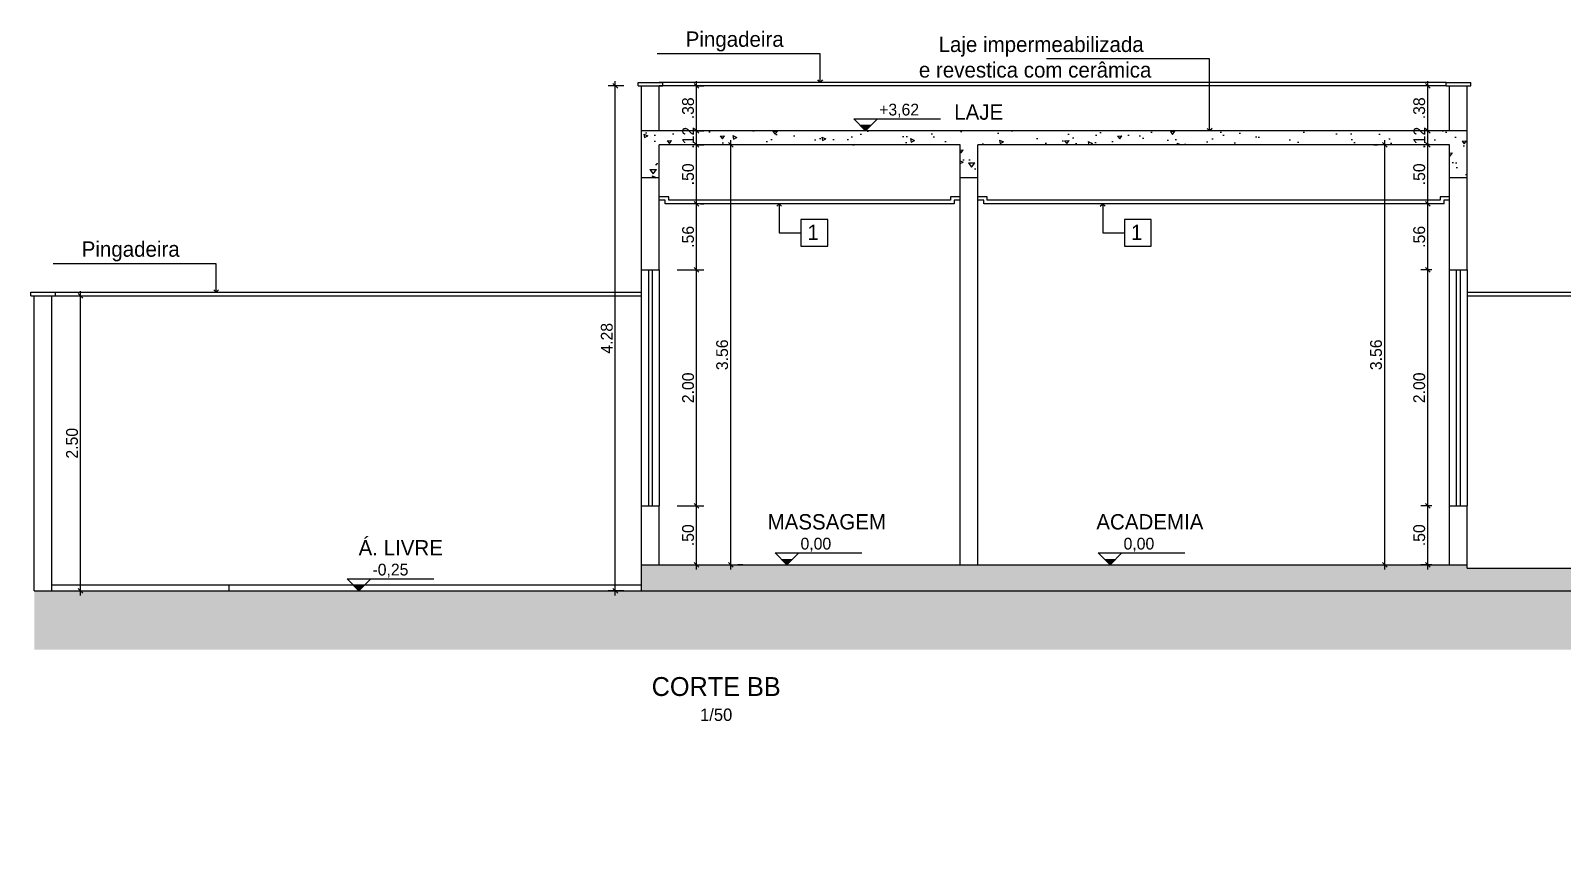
# Model space of a CAD drawing. Header units: feet. Extents: x 1734 to 1931, y 883 to 1088.
# Drawn here: x 1811.96 to 1824.95, y 971.34 to 978.27 of the extents above; entities that cross this region are included whole.
import ezdxf

# ---------------------------------------------------------------- set-up
doc = ezdxf.new("R2010")
doc.units = ezdxf.units.FT
doc.header["$LTSCALE"] = 0.3
doc.header["$MEASUREMENT"] = 0
doc.header["$PDMODE"] = 32
doc.header["$PDSIZE"] = 0.1
doc.layers.get('0').update_dxf_attribs({"linetype": 'CONTINUOUS'})
doc.layers.get('Defpoints').update_dxf_attribs({"linetype": 'CONTINUOUS'})
for name, color, linetype in [('1', 1, 'CONTINUOUS'), ('3', 3, 'CONTINUOUS'), ('5', 5, 'CONTINUOUS'), ('Cotas', 1, 'CONTINUOUS'), ('Texto', 44, 'CONTINUOUS')]:
    doc.layers.add(name, color=color, linetype=linetype)
doc.styles.add('ROMANS', font='romans')
doc.styles.add('style1', font='GOTHIC.TTF')
doc.dimstyles.new('ESC-50', dxfattribs={"dimtxt": 0.1, "dimasz": 0.04, "dimexe": 0.06, "dimexo": 0.15, "dimgap": 0.02, "dimtad": 1, "dimzin": 4, "dimdsep": 46, "dimtxsty": 'style1', "dimblk": 'OBLIQUE', "dimcen": 0.01, "dimdle": 0.04, "dimclrd": 14, "dimclre": 14, "dimclrt": 2, "dimazin": 0, "dimtfac": 1, "dimtix": 1, "dimtmove": 2, "dimatfit": 0, "dimldrblk": 'OPEN90', "dimfxl": 1, "dimtolj": 1, "dimtzin": 4, "dimlwd": -1, "dimlwe": -1, "dimarcsym": 0})

# ---------------------------------------------------------------- blocks, each defined once
blk = doc.blocks.new('_Oblique')
at = {"color": 0, "linetype": 'ByBlock', "lineweight": -2}
blk.add_line((-0.5, -0.5), (0.5, 0.5), dxfattribs=at)
blk = doc.blocks.new('*D398')
at = {"layer": 'Cotas', "color": 14, "linetype": 'Continuous', "transparency": 16777216}
for p, q in [((1823.805, 973.697), (1823.805, 974.277)), ((1823.839, 974.237), (1823.745, 974.237)), ((1823.839, 973.737), (1823.745, 973.737))]:
    blk.add_line(p, q, dxfattribs=at)
at = {"layer": 'Defpoints', "color": 0, "linetype": 'Continuous', "transparency": 16777216}
for p in [(1823.805, 974.237), (1823.989, 974.237), (1823.989, 973.737)]:
    blk.add_point(p, dxfattribs=at)
at = {"layer": 'Cotas', "color": 14, "linetype": 'Continuous', "transparency": 16777216, "xscale": 0.04, "yscale": 0.04, "zscale": 0.04}
for p, rotation in [((1823.805, 974.237), 90), ((1823.805, 973.737), 270)]:
    blk.add_blockref('_Oblique', p, dxfattribs=dict(at, rotation=rotation))
at = {"layer": 'Cotas', "color": 2, "linetype": 'Continuous', "transparency": 16777216, "insert": (1823.732, 973.987), "char_height": 0.1, "attachment_point": 5, "rotation": 90, "style": 'style1'}
blk.add_mtext('\\A1;.50', dxfattribs=at)
blk = doc.blocks.new('_Open90')
at = {"color": 0, "linetype": 'ByBlock', "lineweight": -2}
for p, q in [((0, 0), (-1, 0)), ((-0.5, 0.5), (0, 0)), ((0, 0), (-0.5, -0.5))]:
    blk.add_line(p, q, dxfattribs=at)
blk = doc.blocks.new('*D399')
at = {"layer": 'Cotas', "color": 14, "linetype": 'Continuous', "transparency": 16777216}
for p, q in [((1823.839, 976.237), (1823.745, 976.237)), ((1823.805, 974.197), (1823.805, 976.277)), ((1823.839, 974.237), (1823.745, 974.237))]:
    blk.add_line(p, q, dxfattribs=at)
at = {"layer": 'Defpoints', "color": 0, "linetype": 'Continuous', "transparency": 16777216}
for p in [(1823.805, 976.237), (1823.989, 976.237), (1823.989, 974.237)]:
    blk.add_point(p, dxfattribs=at)
at = {"layer": 'Cotas', "color": 14, "linetype": 'Continuous', "transparency": 16777216, "xscale": 0.04, "yscale": 0.04, "zscale": 0.04}
for p, rotation in [((1823.805, 976.237), 90), ((1823.805, 974.237), 270)]:
    blk.add_blockref('_Oblique', p, dxfattribs=dict(at, rotation=rotation))
at = {"layer": 'Cotas', "color": 2, "linetype": 'Continuous', "transparency": 16777216, "insert": (1823.732, 975.237), "char_height": 0.1, "attachment_point": 5, "rotation": 90, "style": 'style1'}
blk.add_mtext('\\A1;2.00', dxfattribs=at)
blk = doc.blocks.new('*D400')
at = {"layer": 'Cotas', "color": 14, "linetype": 'Continuous', "transparency": 16777216}
for p, q in [((1823.805, 976.197), (1823.805, 976.837)), ((1823.942, 976.797), (1823.865, 976.797)), ((1823.839, 976.237), (1823.745, 976.237))]:
    blk.add_line(p, q, dxfattribs=at)
at = {"layer": 'Defpoints', "color": 0, "linetype": 'Continuous', "transparency": 16777216}
for p in [(1823.792, 976.797), (1823.805, 976.797), (1823.989, 976.237)]:
    blk.add_point(p, dxfattribs=at)
at = {"layer": 'Cotas', "color": 14, "linetype": 'Continuous', "transparency": 16777216, "xscale": 0.04, "yscale": 0.04, "zscale": 0.04}
for p, rotation in [((1823.805, 976.797), 90), ((1823.805, 976.237), 270)]:
    blk.add_blockref('_Oblique', p, dxfattribs=dict(at, rotation=rotation))
at = {"layer": 'Cotas', "color": 2, "linetype": 'Continuous', "transparency": 16777216, "insert": (1823.732, 976.517), "char_height": 0.1, "attachment_point": 5, "rotation": 90, "style": 'style1'}
blk.add_mtext('\\A1;.56', dxfattribs=at)
blk = doc.blocks.new('*D401')
at = {"layer": 'Cotas', "color": 14, "linetype": 'Continuous', "transparency": 16777216}
for p, q in [((1823.839, 977.297), (1823.745, 977.297)), ((1823.805, 976.757), (1823.805, 977.337)), ((1823.942, 976.797), (1823.865, 976.797))]:
    blk.add_line(p, q, dxfattribs=at)
at = {"layer": 'Defpoints', "color": 0, "linetype": 'Continuous', "transparency": 16777216}
for p in [(1823.805, 977.297), (1823.989, 977.297), (1823.792, 976.797)]:
    blk.add_point(p, dxfattribs=at)
at = {"layer": 'Cotas', "color": 14, "linetype": 'Continuous', "transparency": 16777216, "xscale": 0.04, "yscale": 0.04, "zscale": 0.04}
for p, rotation in [((1823.805, 977.297), 90), ((1823.805, 976.797), 270)]:
    blk.add_blockref('_Oblique', p, dxfattribs=dict(at, rotation=rotation))
at = {"layer": 'Cotas', "color": 2, "linetype": 'Continuous', "transparency": 16777216, "insert": (1823.732, 977.047), "char_height": 0.1, "attachment_point": 5, "rotation": 90, "style": 'style1'}
blk.add_mtext('\\A1;.50', dxfattribs=at)
blk = doc.blocks.new('*D402')
at = {"layer": 'Cotas', "color": 14, "linetype": 'Continuous', "transparency": 16777216}
for p, q in [((1823.839, 977.417), (1823.745, 977.417)), ((1823.805, 977.297), (1823.805, 977.417)), ((1823.839, 977.297), (1823.745, 977.297))]:
    blk.add_line(p, q, dxfattribs=at)
at = {"layer": 'Defpoints', "color": 0, "linetype": 'Continuous', "transparency": 16777216}
for p in [(1823.805, 977.417), (1823.989, 977.417), (1823.989, 977.297)]:
    blk.add_point(p, dxfattribs=at)
at = {"layer": 'Cotas', "color": 2, "linetype": 'Continuous', "transparency": 16777216, "insert": (1823.733, 977.357), "char_height": 0.1, "attachment_point": 5, "rotation": 90, "style": 'style1'}
blk.add_mtext('\\A1;.12', dxfattribs=at)
blk = doc.blocks.new('*D403')
at = {"layer": 'Cotas', "color": 14, "linetype": 'Continuous', "transparency": 16777216}
for p, q in [((1823.839, 977.797), (1823.745, 977.797)), ((1823.805, 977.377), (1823.805, 977.837)), ((1823.839, 977.417), (1823.745, 977.417))]:
    blk.add_line(p, q, dxfattribs=at)
at = {"layer": 'Defpoints', "color": 0, "linetype": 'Continuous', "transparency": 16777216}
for p in [(1823.805, 977.797), (1823.989, 977.797), (1823.989, 977.417)]:
    blk.add_point(p, dxfattribs=at)
at = {"layer": 'Cotas', "color": 14, "linetype": 'Continuous', "transparency": 16777216, "xscale": 0.04, "yscale": 0.04, "zscale": 0.04}
for p, rotation in [((1823.805, 977.797), 90), ((1823.805, 977.417), 270)]:
    blk.add_blockref('_Oblique', p, dxfattribs=dict(at, rotation=rotation))
at = {"layer": 'Cotas', "color": 2, "linetype": 'Continuous', "transparency": 16777216, "insert": (1823.732, 977.607), "char_height": 0.1, "attachment_point": 5, "rotation": 90, "style": 'style1'}
blk.add_mtext('\\A1;.38', dxfattribs=at)
blk = doc.blocks.new('*D404')
at = {"layer": 'Cotas', "color": 14, "linetype": 'Continuous', "transparency": 16777216}
for p, q in [((1823.346, 977.297), (1823.379, 977.297)), ((1823.439, 973.697), (1823.439, 977.337)), ((1823.346, 973.737), (1823.379, 973.737))]:
    blk.add_line(p, q, dxfattribs=at)
at = {"layer": 'Defpoints', "color": 0, "linetype": 'Continuous', "transparency": 16777216}
for p in [(1823.439, 977.297), (1823.496, 977.297), (1823.496, 973.737)]:
    blk.add_point(p, dxfattribs=at)
at = {"layer": 'Cotas', "color": 14, "linetype": 'Continuous', "transparency": 16777216, "xscale": 0.04, "yscale": 0.04, "zscale": 0.04}
for p, rotation in [((1823.439, 977.297), 90), ((1823.439, 973.737), 270)]:
    blk.add_blockref('_Oblique', p, dxfattribs=dict(at, rotation=rotation))
at = {"layer": 'Cotas', "color": 2, "linetype": 'Continuous', "transparency": 16777216, "insert": (1823.366, 975.517), "char_height": 0.1, "attachment_point": 5, "rotation": 90, "style": 'style1'}
blk.add_mtext('\\A1;3.56', dxfattribs=at)
blk = doc.blocks.new('*D405')
at = {"layer": 'Cotas', "color": 14, "linetype": 'Continuous', "transparency": 16777216}
for p, q in [((1817.605, 973.697), (1817.605, 974.277)), ((1817.439, 974.237), (1817.665, 974.237)), ((1817.439, 973.737), (1817.665, 973.737))]:
    blk.add_line(p, q, dxfattribs=at)
at = {"layer": 'Defpoints', "color": 0, "linetype": 'Continuous', "transparency": 16777216}
for p in [(1817.289, 974.237), (1817.605, 974.237), (1817.289, 973.737)]:
    blk.add_point(p, dxfattribs=at)
at = {"layer": 'Cotas', "color": 14, "linetype": 'Continuous', "transparency": 16777216, "xscale": 0.04, "yscale": 0.04, "zscale": 0.04}
for p, rotation in [((1817.605, 974.237), 90), ((1817.605, 973.737), 270)]:
    blk.add_blockref('_Oblique', p, dxfattribs=dict(at, rotation=rotation))
at = {"layer": 'Cotas', "color": 2, "linetype": 'Continuous', "transparency": 16777216, "insert": (1817.533, 973.987), "char_height": 0.1, "attachment_point": 5, "rotation": 90, "style": 'style1'}
blk.add_mtext('\\A1;.50', dxfattribs=at)
blk = doc.blocks.new('*D406')
at = {"layer": 'Cotas', "color": 14, "linetype": 'Continuous', "transparency": 16777216}
for p, q in [((1817.439, 976.237), (1817.665, 976.237)), ((1817.605, 974.197), (1817.605, 976.277)), ((1817.439, 974.237), (1817.665, 974.237))]:
    blk.add_line(p, q, dxfattribs=at)
at = {"layer": 'Defpoints', "color": 0, "linetype": 'Continuous', "transparency": 16777216}
for p in [(1817.289, 976.237), (1817.605, 976.237), (1817.289, 974.237)]:
    blk.add_point(p, dxfattribs=at)
at = {"layer": 'Cotas', "color": 14, "linetype": 'Continuous', "transparency": 16777216, "xscale": 0.04, "yscale": 0.04, "zscale": 0.04}
for p, rotation in [((1817.605, 976.237), 90), ((1817.605, 974.237), 270)]:
    blk.add_blockref('_Oblique', p, dxfattribs=dict(at, rotation=rotation))
at = {"layer": 'Cotas', "color": 2, "linetype": 'Continuous', "transparency": 16777216, "insert": (1817.533, 975.237), "char_height": 0.1, "attachment_point": 5, "rotation": 90, "style": 'style1'}
blk.add_mtext('\\A1;2.00', dxfattribs=at)
blk = doc.blocks.new('*D407')
at = {"layer": 'Cotas', "color": 14, "linetype": 'Continuous', "transparency": 16777216}
for p, q in [((1817.605, 976.197), (1817.605, 976.837)), ((1817.639, 976.797), (1817.665, 976.797)), ((1817.439, 976.237), (1817.665, 976.237))]:
    blk.add_line(p, q, dxfattribs=at)
at = {"layer": 'Defpoints', "color": 0, "linetype": 'Continuous', "transparency": 16777216}
for p in [(1817.489, 976.797), (1817.605, 976.797), (1817.289, 976.237)]:
    blk.add_point(p, dxfattribs=at)
at = {"layer": 'Cotas', "color": 14, "linetype": 'Continuous', "transparency": 16777216, "xscale": 0.04, "yscale": 0.04, "zscale": 0.04}
for p, rotation in [((1817.605, 976.797), 90), ((1817.605, 976.237), 270)]:
    blk.add_blockref('_Oblique', p, dxfattribs=dict(at, rotation=rotation))
at = {"layer": 'Cotas', "color": 2, "linetype": 'Continuous', "transparency": 16777216, "insert": (1817.533, 976.517), "char_height": 0.1, "attachment_point": 5, "rotation": 90, "style": 'style1'}
blk.add_mtext('\\A1;.56', dxfattribs=at)
blk = doc.blocks.new('*D408')
at = {"layer": 'Cotas', "color": 14, "linetype": 'Continuous', "transparency": 16777216}
for p, q in [((1817.602, 977.297), (1817.665, 977.297)), ((1817.605, 976.757), (1817.605, 977.337)), ((1817.639, 976.797), (1817.665, 976.797))]:
    blk.add_line(p, q, dxfattribs=at)
at = {"layer": 'Defpoints', "color": 0, "linetype": 'Continuous', "transparency": 16777216}
for p in [(1817.452, 977.297), (1817.605, 977.297), (1817.489, 976.797)]:
    blk.add_point(p, dxfattribs=at)
at = {"layer": 'Cotas', "color": 14, "linetype": 'Continuous', "transparency": 16777216, "xscale": 0.04, "yscale": 0.04, "zscale": 0.04}
for p, rotation in [((1817.605, 977.297), 90), ((1817.605, 976.797), 270)]:
    blk.add_blockref('_Oblique', p, dxfattribs=dict(at, rotation=rotation))
at = {"layer": 'Cotas', "color": 2, "linetype": 'Continuous', "transparency": 16777216, "insert": (1817.533, 977.047), "char_height": 0.1, "attachment_point": 5, "rotation": 90, "style": 'style1'}
blk.add_mtext('\\A1;.50', dxfattribs=at)
blk = doc.blocks.new('*D409')
at = {"layer": 'Cotas', "color": 14, "linetype": 'Continuous', "transparency": 16777216}
for p, q in [((1817.602, 977.417), (1817.665, 977.417)), ((1817.605, 977.297), (1817.605, 977.417)), ((1817.602, 977.297), (1817.665, 977.297))]:
    blk.add_line(p, q, dxfattribs=at)
at = {"layer": 'Defpoints', "color": 0, "linetype": 'Continuous', "transparency": 16777216}
for p in [(1817.452, 977.417), (1817.605, 977.417), (1817.452, 977.297)]:
    blk.add_point(p, dxfattribs=at)
at = {"layer": 'Cotas', "color": 2, "linetype": 'Continuous', "transparency": 16777216, "insert": (1817.533, 977.357), "char_height": 0.1, "attachment_point": 5, "rotation": 90, "style": 'style1'}
blk.add_mtext('\\A1;.12', dxfattribs=at)
blk = doc.blocks.new('*D410')
at = {"layer": 'Cotas', "color": 14, "linetype": 'Continuous', "transparency": 16777216}
for p, q in [((1817.602, 977.797), (1817.665, 977.797)), ((1817.605, 977.377), (1817.605, 977.837)), ((1817.602, 977.417), (1817.665, 977.417))]:
    blk.add_line(p, q, dxfattribs=at)
at = {"layer": 'Defpoints', "color": 0, "linetype": 'Continuous', "transparency": 16777216}
for p in [(1817.452, 977.797), (1817.605, 977.797), (1817.452, 977.417)]:
    blk.add_point(p, dxfattribs=at)
at = {"layer": 'Cotas', "color": 14, "linetype": 'Continuous', "transparency": 16777216, "xscale": 0.04, "yscale": 0.04, "zscale": 0.04}
for p, rotation in [((1817.605, 977.797), 90), ((1817.605, 977.417), 270)]:
    blk.add_blockref('_Oblique', p, dxfattribs=dict(at, rotation=rotation))
at = {"layer": 'Cotas', "color": 2, "linetype": 'Continuous', "transparency": 16777216, "insert": (1817.533, 977.607), "char_height": 0.1, "attachment_point": 5, "rotation": 90, "style": 'style1'}
blk.add_mtext('\\A1;.38', dxfattribs=at)
blk = doc.blocks.new('*D411')
at = {"layer": 'Cotas', "color": 14, "linetype": 'Continuous', "transparency": 16777216}
for p, q in [((1817.895, 973.697), (1817.895, 977.337)), ((1817.996, 977.297), (1817.955, 977.297)), ((1817.996, 973.737), (1817.955, 973.737))]:
    blk.add_line(p, q, dxfattribs=at)
at = {"layer": 'Defpoints', "color": 0, "linetype": 'Continuous', "transparency": 16777216}
for p in [(1817.846, 977.297), (1817.895, 977.297), (1817.846, 973.737)]:
    blk.add_point(p, dxfattribs=at)
at = {"layer": 'Cotas', "color": 14, "linetype": 'Continuous', "transparency": 16777216, "xscale": 0.04, "yscale": 0.04, "zscale": 0.04}
for p, rotation in [((1817.895, 977.297), 90), ((1817.895, 973.737), 270)]:
    blk.add_blockref('_Oblique', p, dxfattribs=dict(at, rotation=rotation))
at = {"layer": 'Cotas', "color": 2, "linetype": 'Continuous', "transparency": 16777216, "insert": (1817.822, 975.517), "char_height": 0.1, "attachment_point": 5, "rotation": 90, "style": 'style1'}
blk.add_mtext('\\A1;3.56', dxfattribs=at)
blk = doc.blocks.new('*D412')
at = {"layer": 'Cotas', "color": 14, "linetype": 'Continuous', "transparency": 16777216}
for p, q in [((1816.989, 977.797), (1816.856, 977.797)), ((1816.916, 973.477), (1816.916, 977.837)), ((1816.989, 973.517), (1816.856, 973.517))]:
    blk.add_line(p, q, dxfattribs=at)
at = {"layer": 'Defpoints', "color": 0, "linetype": 'Continuous', "transparency": 16777216}
for p in [(1816.916, 977.797), (1817.139, 977.797), (1817.139, 973.517)]:
    blk.add_point(p, dxfattribs=at)
at = {"layer": 'Cotas', "color": 14, "linetype": 'Continuous', "transparency": 16777216, "xscale": 0.04, "yscale": 0.04, "zscale": 0.04}
for p, rotation in [((1816.916, 977.797), 90), ((1816.916, 973.517), 270)]:
    blk.add_blockref('_Oblique', p, dxfattribs=dict(at, rotation=rotation))
at = {"layer": 'Cotas', "color": 2, "linetype": 'Continuous', "transparency": 16777216, "insert": (1816.844, 975.657), "char_height": 0.1, "attachment_point": 5, "rotation": 90, "style": 'style1'}
blk.add_mtext('\\A1;4.28', dxfattribs=at)
blk = doc.blocks.new('*D491')
at = {"layer": 'Cotas', "color": 14, "linetype": 'Continuous', "transparency": 16777216}
for p, q in [((1812.289, 976.017), (1812.442, 976.017)), ((1812.382, 973.477), (1812.382, 976.057)), ((1812.289, 973.517), (1812.442, 973.517))]:
    blk.add_line(p, q, dxfattribs=at)
at = {"layer": 'Defpoints', "color": 0, "linetype": 'Continuous', "transparency": 16777216}
for p in [(1812.139, 976.017), (1812.382, 976.017), (1812.139, 973.517)]:
    blk.add_point(p, dxfattribs=at)
at = {"layer": 'Cotas', "color": 14, "linetype": 'Continuous', "transparency": 16777216, "xscale": 0.04, "yscale": 0.04, "zscale": 0.04}
for p, rotation in [((1812.382, 976.017), 90), ((1812.382, 973.517), 270)]:
    blk.add_blockref('_Oblique', p, dxfattribs=dict(at, rotation=rotation))
at = {"layer": 'Cotas', "color": 2, "linetype": 'Continuous', "transparency": 16777216, "insert": (1812.31, 974.767), "char_height": 0.1, "attachment_point": 5, "rotation": 90, "style": 'style1'}
blk.add_mtext('\\A1;2.50', dxfattribs=at)
blk = doc.blocks.new('Niv_cr')
for p, q in [((0, 0), (-0.1, 0.1)), ((-0.1, 0.1), (0.635, 0.1)), ((0, 0), (0.1, 0.1))]:
    blk.add_line(p, q)
blk.add_solid([(-0.05, 0.05), (0.05, 0.05), (0, 0)])
at = {"color": 2, "style": 'ROMANS'}
blk.add_attdef('NIVEL', (0.115, 0.129), '', height=0.1, dxfattribs=at)

msp = doc.modelspace()

# ---------------------------------------------------------------- hatches: boundary and pattern name
at = {"layer": '1', "linetype": 'Continuous'}
h = msp.add_hatch(dxfattribs=at)
h.set_pattern_fill('EARTH,_I', color=256, angle=315, style=2)
h.set_pattern_definition([(315, (1811.98868, 971.34088), (0.3535534, -8e-17), [0.25, -0.25]), (315, (1812.05498, 971.40717), (0.3535534, -8e-17), [0.25, -0.25]), (315, (1812.12127, 971.47346), (0.3535534, -8e-17), [0.25, -0.25]), (45, (1812.16546, 971.47346), (1e-16, 0.3535534), [0.25, -0.25]), (45, (1812.23175, 971.40717), (1e-16, 0.3535534), [0.25, -0.25]), (45, (1812.29804, 971.34088), (1e-16, 0.3535534), [0.25, -0.25])])
h.paths.add_polyline_path([(1828.939, 973.517), (1811.989, 973.517), (1811.989, 973.017), (1828.439, 973.017), (1828.439, 971.607), (1831.839, 971.607), (1831.839, 973.017), (1854.889, 973.017), (1854.889, 971.67), (1857.507, 971.341), (1869.289, 971.341), (1869.289, 971.841), (1867.639, 971.841), (1857.538, 971.841), (1855.389, 972.111), (1855.389, 973.517), (1831.339, 973.517), (1831.339, 972.107), (1828.939, 972.107)])
at = {"layer": '5', "linetype": 'Continuous'}
h = msp.add_hatch(dxfattribs=at)
h.set_pattern_fill('AR-CONC,_I', color=256, scale=0.05, angle=315, style=2)
h.set_pattern_definition([(5, (1817.13868, 977.0165), (0.231404, -0.275776), [0.0375, -0.4125]), (310, (1817.1387, 977.0165), (0.216884, 0.314996), [0.03, -0.33]), (55.4514, (1817.15797, 976.99352), (0.448288, 0.03922), [0.03187, -0.350571]), (1.184, (1817.2094, 977.0872), (0.318807, -0.435847), [0.05625, -0.61875]), (51.636, (1817.23596, 977.0509), (0.674856, 0.01395), [0.047805, -0.525857]), (306.184, (1817.2094, 977.0872), (0.674856, 0.01395), [0.045, -0.495]), (336, (1817.22707, 977.03418), (0.068691, -0.353386), [0.0375, -0.4125]), (281, (1817.22707, 977.0342), (0.342404, 0.170354), [0.03, -0.33]), (26.4514, (1817.2328, 977.00473), (0.411095, -0.183032), [0.03187, -0.350571]), (352.5, (1817.13868, 977.0165), (0.121995, 0.1133966), [0, -0.326, 0, -0.335, 0, -0.33125]), (322.5, (1817.13868, 977.0165), (0.2324547, 0.0464365), [0, -0.191, 0, -0.3185, 0, -0.12625]), (282.5, (1817.05984, 977.09535), (0.1807604, -0.196709), [0, -0.125, 0, -0.39, 0, -0.5175]), (272.5, (1817.02449, 977.1307), (0.24158, -0.170795), [0, -0.1625, 0, -0.259, 0, -0.3675])])
h.paths.add_polyline_path([(1819.989, 977.297), (1823.989, 977.297), (1823.989, 977.017), (1824.139, 977.017), (1824.139, 977.417), (1817.139, 977.417), (1817.139, 977.017), (1817.289, 977.017), (1817.289, 977.297), (1819.839, 977.297), (1819.839, 977.017), (1819.989, 977.017)])
h = msp.add_hatch(dxfattribs=at)
h.set_pattern_fill('AR-CONC,_I', color=256, scale=0.05, angle=315, style=2)
h.set_pattern_definition([(5, (1817.13868, 972.09192), (0.2314035, -0.275776), [0.0375, -0.4125]), (310, (1817.1387, 972.09192), (0.216884, 0.314996), [0.03, -0.33]), (55.4514, (1817.15797, 972.06894), (0.4482876, 0.0392197), [0.03187, -0.350571]), (1.1842, (1817.2094, 972.16263), (0.318807, -0.4358465), [0.05625, -0.61875]), (51.6356, (1817.23596, 972.1263), (0.674856, 0.0139495), [0.047805, -0.5258565]), (306.1842, (1817.2094, 972.16263), (0.674856, 0.01395), [0.045, -0.495]), (336, (1817.22707, 972.1096), (0.0686912, -0.3533858), [0.0375, -0.4125]), (281, (1817.22707, 972.1096), (0.3424042, 0.1703543), [0.03, -0.33]), (26.4514, (1817.2328, 972.08015), (0.4110953, -0.1830318), [0.03187, -0.350571]), (352.5, (1817.13868, 972.09192), (0.1219949, 0.1133966), [0, -0.326, 0, -0.335, 0, -0.33125]), (322.5, (1817.13868, 972.09192), (0.2324547, 0.0464365), [0, -0.191, 0, -0.3185, 0, -0.12625]), (282.5, (1817.05984, 972.17077), (0.1807604, -0.1967091), [0, -0.125, 0, -0.39, 0, -0.5175]), (272.5, (1817.02449, 972.20612), (0.2415799, -0.170795), [0, -0.1625, 0, -0.259, 0, -0.3675])])
h.paths.add_polyline_path([(1855.389, 973.517), (1855.389, 972.111), (1855.539, 972.092), (1855.539, 973.517), (1855.689, 973.517), (1855.689, 973.767), (1853.539, 973.767), (1853.539, 973.737), (1852.039, 973.737), (1852.039, 973.767), (1851.889, 973.767), (1851.889, 973.737), (1850.389, 973.737), (1850.389, 973.767), (1844.589, 973.767), (1844.589, 973.737), (1843.089, 973.737), (1843.089, 973.767), (1842.939, 973.767), (1842.939, 973.737), (1839.439, 973.737), (1839.439, 973.767), (1839.289, 973.767), (1835.139, 973.767), (1835.139, 973.737), (1831.139, 973.737), (1831.139, 973.337), (1831.339, 973.337), (1831.339, 973.517)])
h.paths.add_polyline_path([(1824.139, 973.707), (1824.139, 973.737), (1817.139, 973.737), (1817.139, 973.517), (1828.939, 973.517), (1828.939, 973.307), (1829.139, 973.307), (1829.139, 973.707)])
h.paths.add_polyline_path([(1829.139, 973.307), (1828.939, 973.307), (1828.939, 972.107), (1831.339, 972.107), (1831.339, 973.337), (1831.139, 973.337), (1831.139, 972.307), (1829.139, 972.307)])

# ---------------------------------------------------------------- linework, layer by layer
at = {"layer": '1', "linetype": 'Continuous'}
for p, q in [((1823.959, 977.827), (1817.289, 977.827)), ((1823.959, 977.797), (1817.289, 977.797)), ((1817.139, 974.237), (1817.139, 976.237)), ((1817.199, 974.237), (1817.199, 976.237)), ((1817.229, 976.237), (1817.229, 974.237)), ((1817.289, 976.237), (1817.289, 974.237)), ((1823.989, 974.237), (1823.989, 976.237)), ((1824.049, 974.237), (1824.049, 976.237)), ((1824.079, 976.237), (1824.079, 974.237)), ((1824.139, 976.237), (1824.139, 974.237)), ((1812.169, 976.047), (1817.139, 976.047)), ((1812.169, 976.017), (1817.139, 976.017)), ((1824.139, 976.047), (1835.139, 976.047)), ((1824.139, 976.017), (1835.139, 976.017)), ((1813.639, 973.567), (1817.139, 973.567))]:
    msp.add_line(p, q, dxfattribs=at)
at = {"layer": '3'}
for points in [[(1819.839, 976.857), (1819.759, 976.857), (1819.759, 976.827), (1817.369, 976.827), (1817.369, 976.857), (1817.289, 976.857)], [(1823.989, 976.857), (1823.909, 976.857), (1823.909, 976.827), (1820.069, 976.827), (1820.069, 976.857), (1819.989, 976.857)], [(1819.839, 976.827), (1819.789, 976.827), (1819.789, 976.797), (1817.339, 976.797), (1817.339, 976.827), (1817.289, 976.827)], [(1823.989, 976.827), (1823.939, 976.827), (1823.939, 976.797), (1820.039, 976.797), (1820.039, 976.827), (1819.989, 976.827)]]:
    msp.add_lwpolyline(points, dxfattribs=at)
at = {"layer": '5', "linetype": 'Continuous'}
for p, q in [((1817.109, 977.827), (1817.319, 977.827)), ((1817.109, 977.797), (1817.109, 977.827)), ((1817.109, 977.797), (1817.319, 977.797)), ((1817.139, 976.237), (1817.139, 977.797)), ((1817.289, 977.417), (1817.289, 977.797)), ((1817.319, 977.797), (1817.319, 977.827)), ((1823.959, 977.827), (1824.169, 977.827)), ((1823.959, 977.797), (1823.959, 977.827)), ((1823.959, 977.797), (1824.169, 977.797)), ((1823.989, 977.417), (1823.989, 977.797)), ((1824.139, 976.237), (1824.139, 977.797)), ((1824.169, 977.797), (1824.169, 977.827)), ((1824.139, 977.417), (1817.139, 977.417)), ((1817.289, 976.237), (1817.289, 977.297)), ((1819.839, 977.297), (1817.289, 977.297)), ((1819.839, 973.737), (1819.839, 977.297)), ((1819.989, 973.737), (1819.989, 977.297)), ((1823.989, 977.297), (1819.989, 977.297)), ((1823.989, 976.237), (1823.989, 977.297)), ((1817.289, 977.017), (1817.139, 977.017)), ((1819.989, 977.017), (1819.839, 977.017)), ((1824.139, 977.017), (1823.989, 977.017)), ((1817.139, 976.237), (1817.289, 976.237)), ((1823.989, 976.237), (1824.139, 976.237)), ((1811.959, 976.047), (1812.169, 976.047)), ((1811.959, 976.017), (1811.959, 976.047)), ((1811.959, 976.017), (1812.169, 976.017)), ((1811.989, 973.517), (1811.989, 976.017)), ((1812.139, 973.517), (1812.139, 976.017)), ((1812.169, 976.017), (1812.169, 976.047)), ((1817.139, 973.517), (1817.139, 974.237)), ((1817.139, 974.237), (1817.289, 974.237)), ((1817.289, 973.737), (1817.289, 974.237)), ((1823.989, 973.737), (1823.989, 974.237)), ((1823.989, 974.237), (1824.139, 974.237)), ((1824.139, 973.707), (1824.139, 974.237)), ((1817.139, 973.737), (1824.139, 973.737)), ((1824.139, 973.707), (1829.139, 973.707)), ((1811.989, 973.517), (1828.939, 973.517)), ((1812.139, 973.567), (1813.639, 973.567)), ((1813.639, 973.567), (1813.639, 973.517))]:
    msp.add_line(p, q, dxfattribs=at)
at = {"layer": 'Texto'}
for points in [[(1818.49, 976.437), (1818.718, 976.437), (1818.718, 976.665), (1818.49, 976.665)], [(1821.232, 976.437), (1821.46, 976.437), (1821.46, 976.665), (1821.232, 976.665)]]:
    msp.add_lwpolyline(points, close=True, dxfattribs=at)

# ---------------------------------------------------------------- block references
at = {"layer": 'Texto', "linetype": 'Continuous', "ltscale": 0.4}
ref = msp.add_blockref('Niv_cr', (1819.038, 977.417), dxfattribs=at)
ref.add_attrib('NIVEL', '+3,62', (1819.153, 977.546), dxfattribs={"layer": '0', "height": 0.1, "style": 'style1'})
ref = msp.add_blockref('Niv_cr', (1818.371, 973.737), dxfattribs=at)
ref.add_attrib('NIVEL', '0,00', (1818.486, 973.866), dxfattribs={"layer": '0', "height": 0.1, "style": 'style1'})
ref = msp.add_blockref('Niv_cr', (1821.11, 973.737), dxfattribs=at)
ref.add_attrib('NIVEL', '0,00', (1821.225, 973.866), dxfattribs={"layer": '0', "height": 0.1, "style": 'style1'})
ref = msp.add_blockref('Niv_cr', (1814.742, 973.517), dxfattribs=at)
ref.add_attrib('NIVEL', '-0,25', (1814.857, 973.646), dxfattribs={"layer": '0', "height": 0.1, "style": 'style1'})

# ---------------------------------------------------------------- texts
at = {"layer": 'Texto', "attachment_point": 1, "style": 'style1'}
for s, insert, char_height, width in [('\\pxqc;\\P{\\H1.3x;Pingadeira}', (1816.925, 978.425), 0.1, 2.00603), ('\\pi1.47898;\\P\\pi0.49161;{\\H1.3x;Laje impermeabilizada\\P\\pi0.32485;e revestica com cerâmica}', (1819.165, 978.381), 0.1, 2.95797), ('\\pxqc;LAJE', (1817.877, 977.64), 0.13, 4.2402), ('\\pxqc;1', (1817.59, 976.62), 0.13, 2.00603), ('\\pxqc;1', (1820.333, 976.62), 0.13, 2.00603), ('\\pxqc;\\P{\\H1.3x;Pingadeira}', (1811.804, 976.645), 0.1, 2.00603), ('\\pxqc;MASSAGEM', (1816.589, 974.166), 0.13, 4.2402), ('\\pxqc;ACADEMIA', (1819.328, 974.166), 0.13, 4.2402), ('\\pi1.77928;Á. LIVRE', (1812.96, 973.946), 0.13, 4.2402), ('\\pxqc;\\P\\P{\\H1.6x;CORTE BB \\P\\H0.65625x;1/50}', (1816.768, 973.118), 0.1, 2.00603)]:
    msp.add_mtext(s, dxfattribs=dict(at, insert=insert, char_height=char_height, width=width))

# ---------------------------------------------------------------- dimensions: what is measured, and where the dimension line sits
at = {"layer": 'Cotas', "linetype": 'Continuous'}
for base, p1, p2, picture, middle in [((1816.916, 977.797), (1817.139, 973.517), (1817.139, 977.797), '*D412', (1816.844, 975.657)), ((1817.605, 977.797), (1817.452, 977.417), (1817.452, 977.797), '*D410', (1817.533, 977.607)), ((1823.805, 977.797), (1823.989, 977.417), (1823.989, 977.797), '*D403', (1823.732, 977.607)), ((1817.605, 977.417), (1817.452, 977.297), (1817.452, 977.417), '*D409', (1817.533, 977.357)), ((1823.805, 977.417), (1823.989, 977.297), (1823.989, 977.417), '*D402', (1823.733, 977.357)), ((1817.605, 977.297), (1817.489, 976.797), (1817.452, 977.297), '*D408', (1817.533, 977.047)), ((1817.895, 977.297), (1817.846, 973.737), (1817.846, 977.297), '*D411', (1817.822, 975.517)), ((1823.805, 977.297), (1823.792, 976.797), (1823.989, 977.297), '*D401', (1823.732, 977.047)), ((1817.605, 976.797), (1817.289, 976.237), (1817.489, 976.797), '*D407', (1817.533, 976.517)), ((1823.805, 976.797), (1823.989, 976.237), (1823.792, 976.797), '*D400', (1823.732, 976.517)), ((1817.605, 976.237), (1817.289, 974.237), (1817.289, 976.237), '*D406', (1817.533, 975.237)), ((1823.805, 976.237), (1823.989, 974.237), (1823.989, 976.237), '*D399', (1823.732, 975.237)), ((1817.605, 974.237), (1817.289, 973.737), (1817.289, 974.237), '*D405', (1817.533, 973.987)), ((1823.805, 974.237), (1823.989, 973.737), (1823.989, 974.237), '*D398', (1823.732, 973.987))]:
    dim = msp.add_linear_dim(base=base, p1=p1, p2=p2, angle=90, dimstyle='ESC-50', dxfattribs=at)
    dim.commit()
    dim.dimension.update_dxf_attribs({"geometry": picture, "text_midpoint": middle})
at = {"layer": 'Cotas', "color": 14, "linetype": 'Continuous'}
dim = msp.add_linear_dim(base=(1823.439, 977.297), p1=(1823.496, 973.737), p2=(1823.496, 977.297), angle=90, dimstyle='ESC-50', dxfattribs=at)
dim.commit()
dim.dimension.update_dxf_attribs({"geometry": '*D404', "text_midpoint": (1823.366, 975.517)})
at = {"layer": 'Cotas', "linetype": 'Continuous'}
dim = msp.add_linear_dim(base=(1812.382, 976.017), p1=(1812.139, 973.517), p2=(1812.139, 976.017), angle=90, dimstyle='ESC-50', override={"dimfxl": 0.278871, "dimfxlon": 1, "dimarcsym": 1}, dxfattribs=at)
dim.commit()
dim.dimension.update_dxf_attribs({"geometry": '*D491', "text_midpoint": (1812.31, 974.767)})

# ---------------------------------------------------------------- leaders
for points in [[(1818.653, 977.827), (1818.653, 978.069), (1817.272, 978.069)], [(1821.955, 977.417), (1821.955, 978.025), (1820.573, 978.025)], [(1813.532, 976.047), (1813.532, 976.289), (1812.151, 976.289)]]:
    msp.add_leader(points, dimstyle='ESC-50', override={"dimgap": 0.02, "dimtad": 0, "dimfxl": 0.278871, "dimfxlon": 1, "dimarcsym": 1}, dxfattribs=at)
for points in [[(1818.306, 976.797), (1818.306, 976.551), (1818.49, 976.551)], [(1821.048, 976.797), (1821.048, 976.551), (1821.232, 976.551)]]:
    msp.add_leader(points, dimstyle='ESC-50', dxfattribs=at)

doc.saveas('drawing.dxf')
